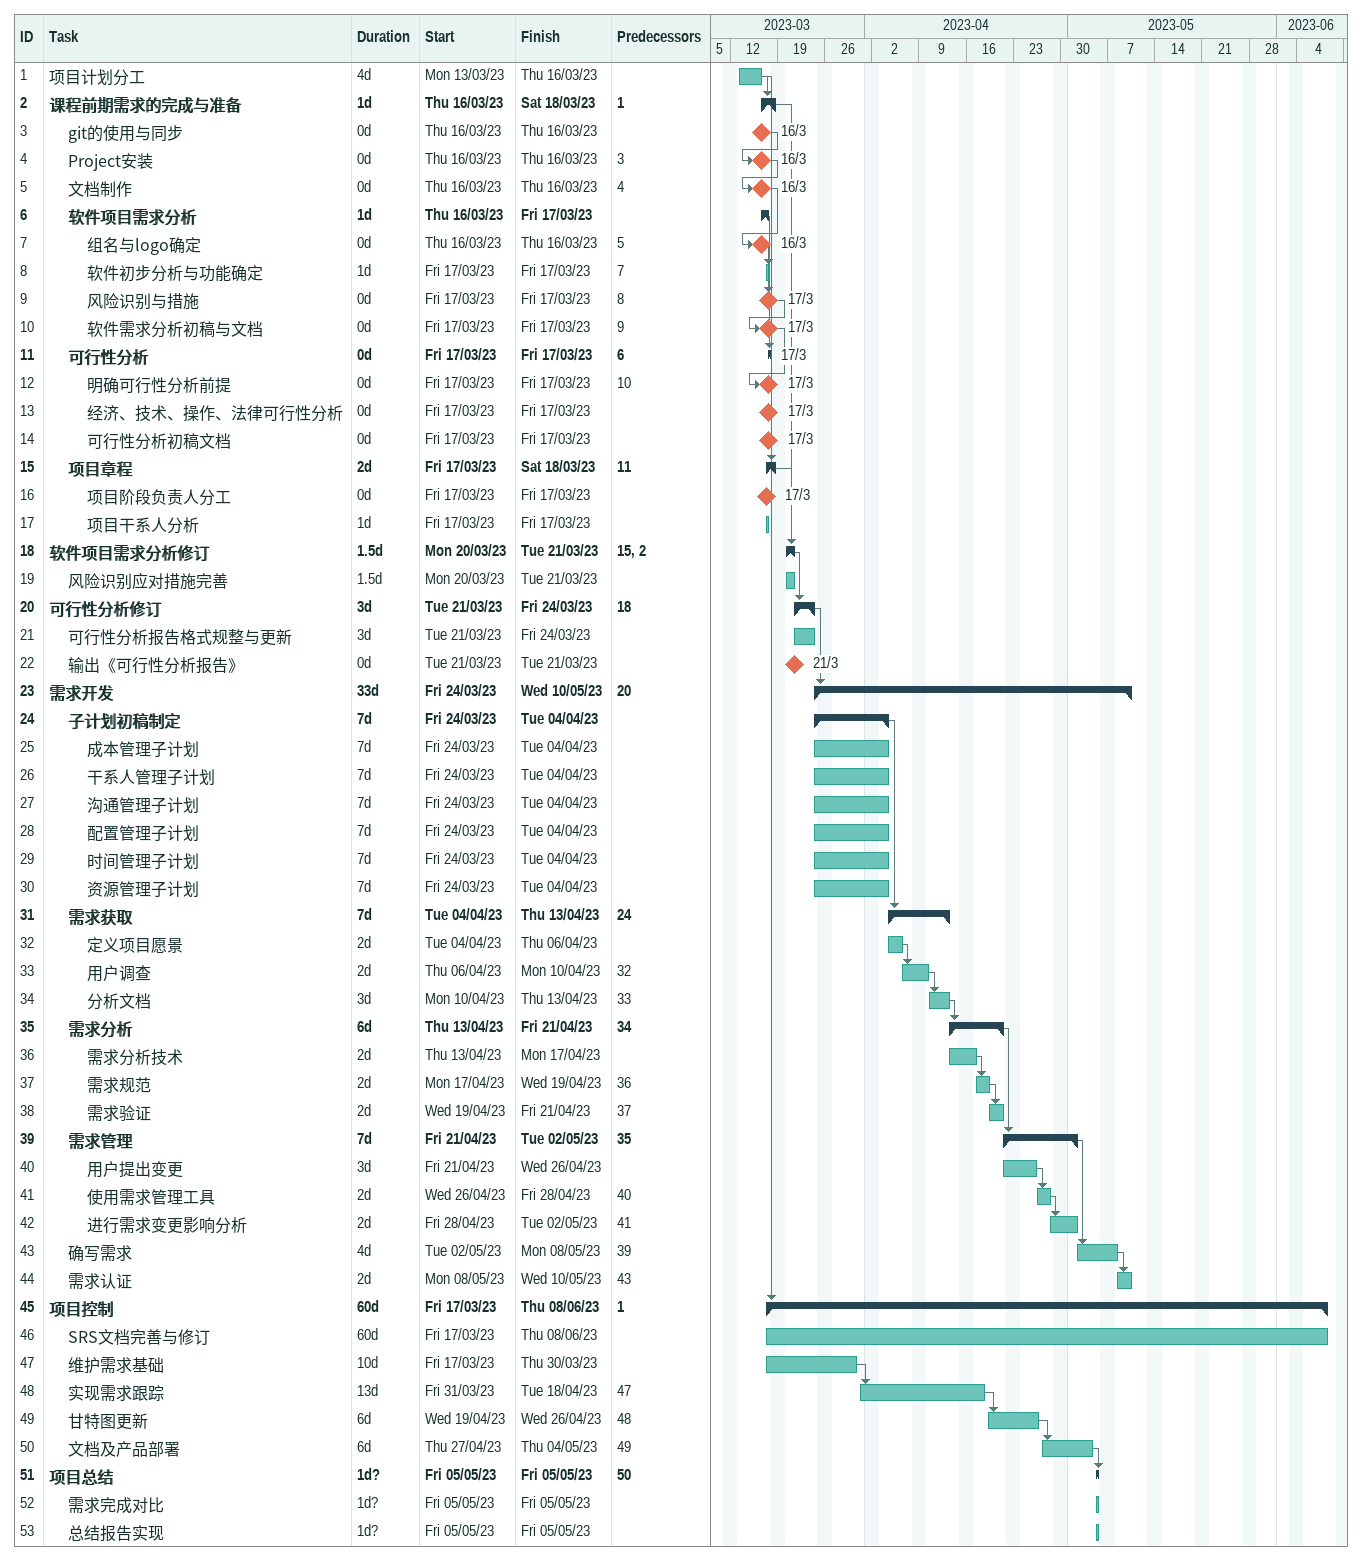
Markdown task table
| ID | Level | Task | Duration | Start | Finish | Predecessors |
|---|---|---|---|---|---|---|
| 1 | 1 | 项目计划分工 | 4d | 2023-03-13 | 2023-03-16 |  |
| 2 | 1 | **课程前期需求的完成与准备** | 1d | 2023-03-16 | 2023-03-18 | 1 |
| 3 | 2 | git的使用与同步 | 0d | 2023-03-16 | 2023-03-16 |  |
| 4 | 2 | Project安装 | 0d | 2023-03-16 | 2023-03-16 | 3 |
| 5 | 2 | 文档制作 | 0d | 2023-03-16 | 2023-03-16 | 4 |
| 6 | 2 | **软件项目需求分析** | 1d | 2023-03-16 | 2023-03-17 |  |
| 7 | 3 | 组名与logo确定 | 0d | 2023-03-16 | 2023-03-16 | 5 |
| 8 | 3 | 软件初步分析与功能确定 | 1d | 2023-03-17 | 2023-03-17 | 7 |
| 9 | 3 | 风险识别与措施 | 0d | 2023-03-17 | 2023-03-17 | 8 |
| 10 | 3 | 软件需求分析初稿与文档 | 0d | 2023-03-17 | 2023-03-17 | 9 |
| 11 | 2 | **可行性分析** | 0d | 2023-03-17 | 2023-03-17 | 6 |
| 12 | 3 | 明确可行性分析前提 | 0d | 2023-03-17 | 2023-03-17 | 10 |
| 13 | 3 | 经济、技术、操作、法律可行性分析 | 0d | 2023-03-17 | 2023-03-17 |  |
| 14 | 3 | 可行性分析初稿文档 | 0d | 2023-03-17 | 2023-03-17 |  |
| 15 | 2 | **项目章程** | 2d | 2023-03-17 | 2023-03-18 | 11 |
| 16 | 3 | 项目阶段负责人分工 | 0d | 2023-03-17 | 2023-03-17 |  |
| 17 | 3 | 项目干系人分析 | 1d | 2023-03-17 | 2023-03-17 |  |
| 18 | 1 | **软件项目需求分析修订** | 1.5d | 2023-03-20 | 2023-03-21 | 15, 2 |
| 19 | 2 | 风险识别应对措施完善 | 1.5d | 2023-03-20 | 2023-03-21 |  |
| 20 | 1 | **可行性分析修订** | 3d | 2023-03-21 | 2023-03-24 | 18 |
| 21 | 2 | 可行性分析报告格式规整与更新 | 3d | 2023-03-21 | 2023-03-24 |  |
| 22 | 2 | 输出《可行性分析报告》 | 0d | 2023-03-21 | 2023-03-21 |  |
| 23 | 1 | **需求开发** | 33d | 2023-03-24 | 2023-05-10 | 20 |
| 24 | 2 | **子计划初稿制定** | 7d | 2023-03-24 | 2023-04-04 |  |
| 25 | 3 | 成本管理子计划 | 7d | 2023-03-24 | 2023-04-04 |  |
| 26 | 3 | 干系人管理子计划 | 7d | 2023-03-24 | 2023-04-04 |  |
| 27 | 3 | 沟通管理子计划 | 7d | 2023-03-24 | 2023-04-04 |  |
| 28 | 3 | 配置管理子计划 | 7d | 2023-03-24 | 2023-04-04 |  |
| 29 | 3 | 时间管理子计划 | 7d | 2023-03-24 | 2023-04-04 |  |
| 30 | 3 | 资源管理子计划 | 7d | 2023-03-24 | 2023-04-04 |  |
| 31 | 2 | **需求获取** | 7d | 2023-04-04 | 2023-04-13 | 24 |
| 32 | 3 | 定义项目愿景 | 2d | 2023-04-04 | 2023-04-06 |  |
| 33 | 3 | 用户调查 | 2d | 2023-04-06 | 2023-04-10 | 32 |
| 34 | 3 | 分析文档 | 3d | 2023-04-10 | 2023-04-13 | 33 |
| 35 | 2 | **需求分析** | 6d | 2023-04-13 | 2023-04-21 | 34 |
| 36 | 3 | 需求分析技术 | 2d | 2023-04-13 | 2023-04-17 |  |
| 37 | 3 | 需求规范 | 2d | 2023-04-17 | 2023-04-19 | 36 |
| 38 | 3 | 需求验证 | 2d | 2023-04-19 | 2023-04-21 | 37 |
| 39 | 2 | **需求管理** | 7d | 2023-04-21 | 2023-05-02 | 35 |
| 40 | 3 | 用户提出变更 | 3d | 2023-04-21 | 2023-04-26 |  |
| 41 | 3 | 使用需求管理工具 | 2d | 2023-04-26 | 2023-04-28 | 40 |
| 42 | 3 | 进行需求变更影响分析 | 2d | 2023-04-28 | 2023-05-02 | 41 |
| 43 | 2 | 确写需求 | 4d | 2023-05-02 | 2023-05-08 | 39 |
| 44 | 2 | 需求认证 | 2d | 2023-05-08 | 2023-05-10 | 43 |
| 45 | 1 | **项目控制** | 60d | 2023-03-17 | 2023-06-08 | 1 |
| 46 | 2 | SRS文档完善与修订 | 60d | 2023-03-17 | 2023-06-08 |  |
| 47 | 2 | 维护需求基础 | 10d | 2023-03-17 | 2023-03-30 |  |
| 48 | 2 | 实现需求跟踪 | 13d | 2023-03-31 | 2023-04-18 | 47 |
| 49 | 2 | 甘特图更新 | 6d | 2023-04-19 | 2023-04-26 | 48 |
| 50 | 2 | 文档及产品部署 | 6d | 2023-04-27 | 2023-05-04 | 49 |
| 51 | 1 | **项目总结** | 1d? | 2023-05-05 | 2023-05-05 | 50 |
| 52 | 2 | 需求完成对比 | 1d? | 2023-05-05 | 2023-05-05 |  |
| 53 | 2 | 总结报告实现 | 1d? | 2023-05-05 | 2023-05-05 |  |
